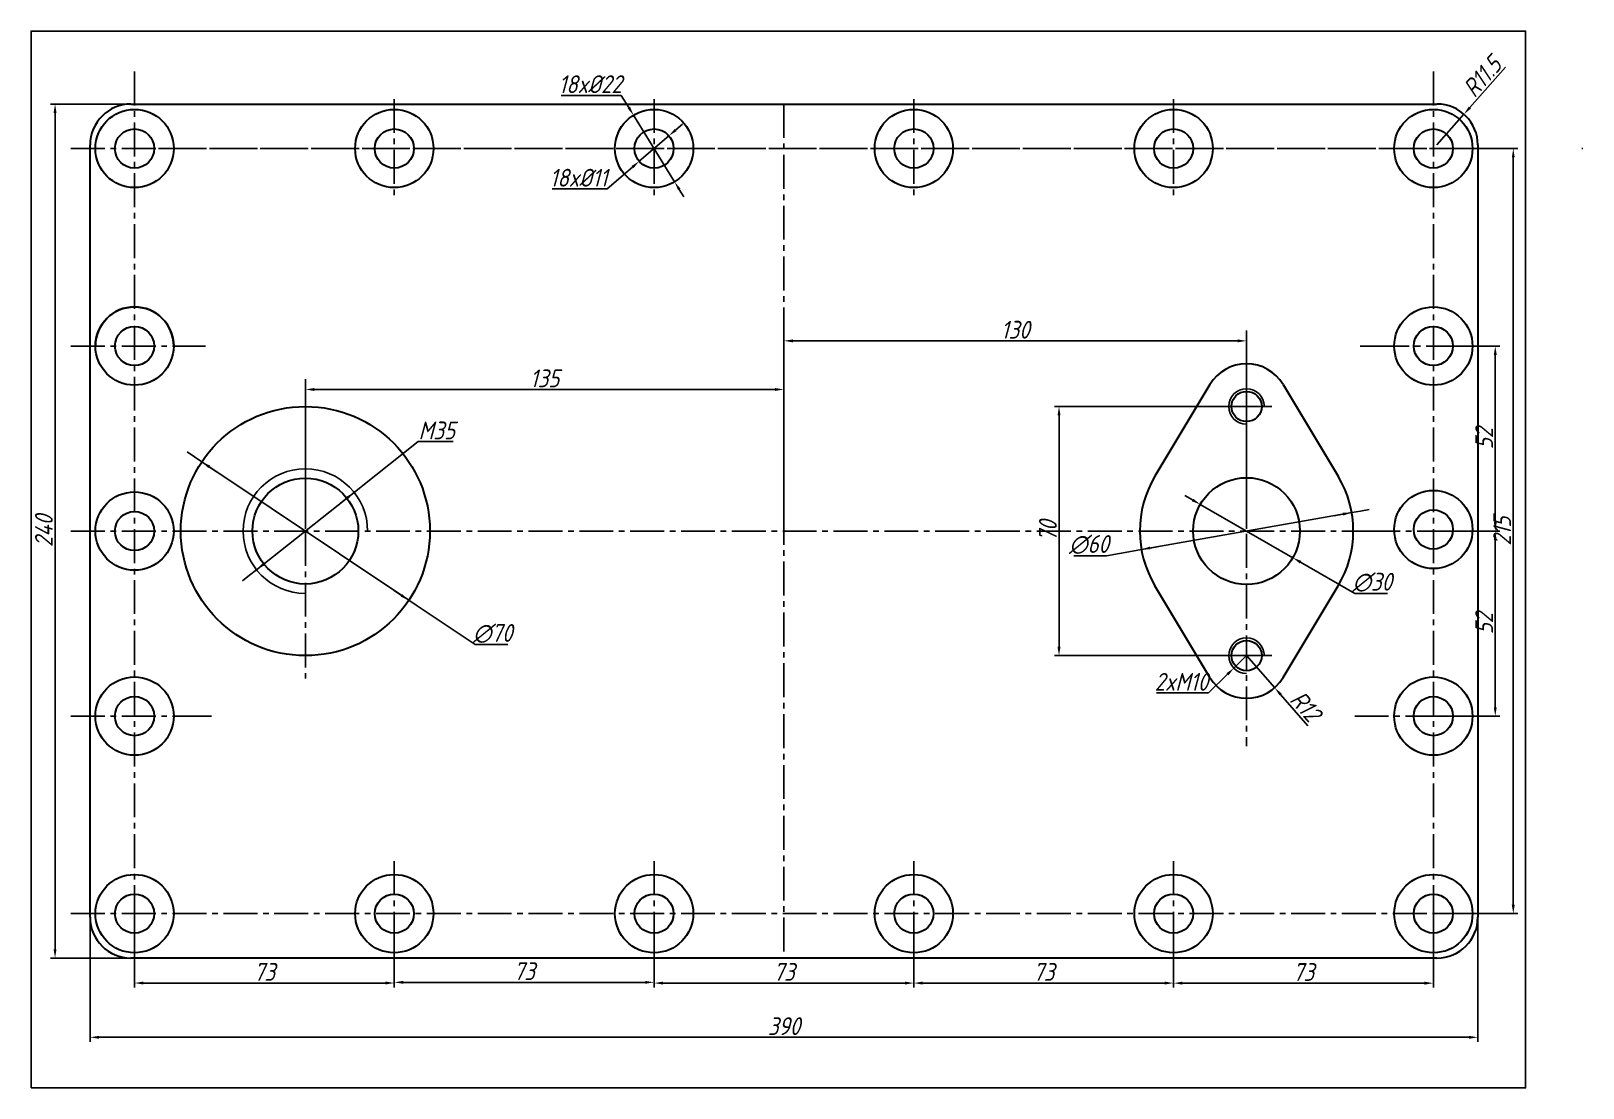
# Model space of a CAD drawing. Header units: millimetres. Extents: x 0 to 436, y 0 to 297.
import ezdxf

# ---------------------------------------------------------------- set-up
doc = ezdxf.new("R2010")
doc.units = ezdxf.units.MM
doc.linetypes.add('CENTER2', pattern=[28.575, 19.05, -3.175, 3.175, -3.175])
for name, color, linetype in [('尺寸', 5, 'Continuous'), ('点划线', 4, 'CENTER2'), ('细实线', 1, 'Continuous')]:
    doc.layers.add(name, color=color, linetype=linetype)
doc.layers.add('粗实线', color=7, linetype='Continuous', lineweight=30)
doc.styles.add('WZYS_1_10152144', font='gbeitc.shx', dxfattribs={"bigfont": 'gbcbig.shx'})
doc.dimstyles.new('BZYS_1_10152144', dxfattribs={"dimtxt": 5, "dimasz": 2.5, "dimexe": 1.25, "dimexo": 0.625, "dimtad": 1, "dimdec": 0, "dimdsep": 46, "dimtxsty": 'WZYS_1_10152144', "dimcen": 2.5, "dimadec": 0, "dimazin": 0, "dimtfac": 1, "dimtdec": 0, "dimtmove": 0, "dimatfit": 3, "dimfxl": 1, "dimarcsym": 0})
doc.dimstyles.new('BZYS_2_10152144', dxfattribs={"dimtxt": 5, "dimasz": 2.5, "dimexe": 1.25, "dimexo": 0.625, "dimtad": 1, "dimtoh": 1, "dimdec": 0, "dimdsep": 46, "dimtxsty": 'WZYS_1_10152144', "dimcen": 2.5, "dimadec": 0, "dimazin": 0, "dimtfac": 1, "dimtdec": 0, "dimtmove": 1, "dimatfit": 2, "dimfxl": 1, "dimarcsym": 0})

# ---------------------------------------------------------------- blocks, each defined once
blk = doc.blocks.new('*U1')
at = {"layer": '粗实线', "ltscale": 0.5}
for radius in [11, 5.5]:
    blk.add_circle((0, 0), radius, dxfattribs=at)
blk = doc.blocks.new('*U2')
at = {"layer": '粗实线', "color": 0, "linetype": 'ByBlock', "lineweight": -2, "transparency": 16777216}
for p in [(0, 0), (73, 0), (146, 0), (219, 0), (292, 0), (365, 0), (0, -215), (73, -215), (146, -215), (219, -215), (292, -215), (365, -215)]:
    blk.add_blockref('*U1', p, dxfattribs=at)
blk = doc.blocks.new('*D3')
at = {"layer": 'Defpoints', "color": 0, "ltscale": 0.5, "transparency": 16777216}
for p in [(29.09, 48.99), (102.09, 48.99), (102.09, 29.49)]:
    blk.add_point(p, dxfattribs=at)
at = {"layer": '尺寸', "color": 0, "lineweight": -2, "ltscale": 0.5, "transparency": 16777216}
for p, q in [((29.09, 48.36), (29.09, 28.24)), ((102.09, 48.36), (102.09, 28.24)), ((31.59, 29.49), (99.59, 29.49))]:
    blk.add_line(p, q, dxfattribs=at)
at = {"layer": '尺寸', "color": 0, "ltscale": 0.5, "transparency": 16777216}
for points in [[(31.59, 29.91), (31.59, 29.07), (29.09, 29.49)], [(99.59, 29.91), (99.59, 29.07), (102.09, 29.49)]]:
    blk.add_solid(points, dxfattribs=at)
at = {"layer": '尺寸', "color": 0, "ltscale": 0.5, "transparency": 16777216, "insert": (65.59, 32.61), "char_height": 5, "attachment_point": 5, "style": 'WZYS_1_10152144'}
blk.add_mtext('73', dxfattribs=at)
blk = doc.blocks.new('*D4')
at = {"layer": 'Defpoints', "color": 0, "ltscale": 0.5, "transparency": 16777216}
for p in [(102.09, 48.36), (175.09, 48.99), (175.09, 29.68)]:
    blk.add_point(p, dxfattribs=at)
at = {"layer": '尺寸', "color": 0, "lineweight": -2, "ltscale": 0.5, "transparency": 16777216}
for p, q in [((175.09, 48.36), (175.09, 28.43)), ((102.09, 47.74), (102.09, 28.43)), ((104.59, 29.68), (172.59, 29.68))]:
    blk.add_line(p, q, dxfattribs=at)
at = {"layer": '尺寸', "color": 0, "ltscale": 0.5, "transparency": 16777216}
for points in [[(104.59, 30.09), (104.59, 29.26), (102.09, 29.68)], [(172.59, 30.09), (172.59, 29.26), (175.09, 29.68)]]:
    blk.add_solid(points, dxfattribs=at)
at = {"layer": '尺寸', "color": 0, "ltscale": 0.5, "transparency": 16777216, "insert": (138.59, 32.8), "char_height": 5, "attachment_point": 5, "style": 'WZYS_1_10152144'}
blk.add_mtext('73', dxfattribs=at)
blk = doc.blocks.new('*D5')
at = {"layer": 'Defpoints', "color": 0, "ltscale": 0.5, "transparency": 16777216}
for p in [(175.09, 48.99), (248.09, 48.99), (248.09, 29.47)]:
    blk.add_point(p, dxfattribs=at)
at = {"layer": '尺寸', "color": 0, "lineweight": -2, "ltscale": 0.5, "transparency": 16777216}
for p, q in [((175.09, 48.36), (175.09, 28.22)), ((248.09, 48.36), (248.09, 28.22)), ((177.59, 29.47), (245.59, 29.47))]:
    blk.add_line(p, q, dxfattribs=at)
at = {"layer": '尺寸', "color": 0, "ltscale": 0.5, "transparency": 16777216}
for points in [[(177.59, 29.89), (177.59, 29.06), (175.09, 29.47)], [(245.59, 29.89), (245.59, 29.06), (248.09, 29.47)]]:
    blk.add_solid(points, dxfattribs=at)
at = {"layer": '尺寸', "color": 0, "ltscale": 0.5, "transparency": 16777216, "insert": (211.59, 32.6), "char_height": 5, "attachment_point": 5, "style": 'WZYS_1_10152144'}
blk.add_mtext('73', dxfattribs=at)
blk = doc.blocks.new('*D6')
at = {"layer": 'Defpoints', "color": 0, "ltscale": 0.5, "transparency": 16777216}
for p in [(248.09, 48.36), (321.09, 48.99), (321.09, 29.47)]:
    blk.add_point(p, dxfattribs=at)
at = {"layer": '尺寸', "color": 0, "lineweight": -2, "ltscale": 0.5, "transparency": 16777216}
for p, q in [((321.09, 48.36), (321.09, 28.22)), ((248.09, 47.74), (248.09, 28.22)), ((250.59, 29.47), (318.59, 29.47))]:
    blk.add_line(p, q, dxfattribs=at)
at = {"layer": '尺寸', "color": 0, "ltscale": 0.5, "transparency": 16777216}
for points in [[(250.59, 29.89), (250.59, 29.06), (248.09, 29.47)], [(318.59, 29.89), (318.59, 29.06), (321.09, 29.47)]]:
    blk.add_solid(points, dxfattribs=at)
at = {"layer": '尺寸', "color": 0, "ltscale": 0.5, "transparency": 16777216, "insert": (284.59, 32.6), "char_height": 5, "attachment_point": 5, "style": 'WZYS_1_10152144'}
blk.add_mtext('73', dxfattribs=at)
blk = doc.blocks.new('*D7')
at = {"layer": 'Defpoints', "color": 0, "ltscale": 0.5, "transparency": 16777216}
for p in [(321.09, 48.36), (394.09, 48.99), (394.09, 29.45)]:
    blk.add_point(p, dxfattribs=at)
at = {"layer": '尺寸', "color": 0, "lineweight": -2, "ltscale": 0.5, "transparency": 16777216}
for p, q in [((394.09, 48.36), (394.09, 28.2)), ((321.09, 47.74), (321.09, 28.2)), ((323.59, 29.45), (391.59, 29.45))]:
    blk.add_line(p, q, dxfattribs=at)
at = {"layer": '尺寸', "color": 0, "ltscale": 0.5, "transparency": 16777216}
for points in [[(323.59, 29.87), (323.59, 29.04), (321.09, 29.45)], [(391.59, 29.87), (391.59, 29.04), (394.09, 29.45)]]:
    blk.add_solid(points, dxfattribs=at)
at = {"layer": '尺寸', "color": 0, "ltscale": 0.5, "transparency": 16777216, "insert": (357.59, 32.58), "char_height": 5, "attachment_point": 5, "style": 'WZYS_1_10152144'}
blk.add_mtext('73', dxfattribs=at)
blk = doc.blocks.new('*D8')
at = {"layer": 'Defpoints', "color": 0, "ltscale": 0.5, "transparency": 16777216}
for p in [(406.59, 69.84), (16.59, 66.68), (406.59, 14.24)]:
    blk.add_point(p, dxfattribs=at)
at = {"layer": '尺寸', "color": 0, "lineweight": -2, "ltscale": 0.5, "transparency": 16777216}
for p, q in [((16.59, 66.05), (16.59, 12.99)), ((406.59, 69.21), (406.59, 12.99)), ((19.09, 14.24), (404.09, 14.24))]:
    blk.add_line(p, q, dxfattribs=at)
at = {"layer": '尺寸', "color": 0, "ltscale": 0.5, "transparency": 16777216}
for points in [[(19.09, 14.65), (19.09, 13.82), (16.59, 14.24)], [(404.09, 14.65), (404.09, 13.82), (406.59, 14.24)]]:
    blk.add_solid(points, dxfattribs=at)
at = {"layer": '尺寸', "color": 0, "ltscale": 0.5, "transparency": 16777216, "insert": (211.59, 17.36), "char_height": 5, "attachment_point": 5, "style": 'WZYS_1_10152144'}
blk.add_mtext('390', dxfattribs=at)
blk = doc.blocks.new('*D12')
at = {"layer": 'Defpoints', "color": 0, "ltscale": 0.5, "transparency": 16777216}
for p in [(394.09, 156.49), (394.09, 104.49), (411.48, 104.49)]:
    blk.add_point(p, dxfattribs=at)
at = {"layer": '尺寸', "color": 0, "lineweight": -2, "ltscale": 0.5, "transparency": 16777216}
for p, q in [((394.71, 156.49), (412.73, 156.49)), ((411.48, 153.99), (411.48, 106.99)), ((394.71, 104.49), (412.73, 104.49))]:
    blk.add_line(p, q, dxfattribs=at)
at = {"layer": '尺寸', "color": 0, "ltscale": 0.5, "transparency": 16777216}
for points in [[(411.07, 153.99), (411.9, 153.99), (411.48, 156.49)], [(411.07, 106.99), (411.9, 106.99), (411.48, 104.49)]]:
    blk.add_solid(points, dxfattribs=at)
at = {"layer": '尺寸', "color": 0, "ltscale": 0.5, "transparency": 16777216, "insert": (408.36, 130.49), "char_height": 5, "attachment_point": 5, "rotation": 90, "style": 'WZYS_1_10152144'}
blk.add_mtext('52', dxfattribs=at)
blk = doc.blocks.new('*D13')
at = {"layer": 'Defpoints', "color": 0, "ltscale": 0.5, "transparency": 16777216}
for p in [(394.09, 208.49), (394.09, 156.49), (411.48, 156.49)]:
    blk.add_point(p, dxfattribs=at)
at = {"layer": '尺寸', "color": 0, "lineweight": -2, "ltscale": 0.5, "transparency": 16777216}
for p, q in [((394.71, 208.49), (412.73, 208.49)), ((411.48, 205.99), (411.48, 158.99)), ((394.71, 156.49), (412.73, 156.49))]:
    blk.add_line(p, q, dxfattribs=at)
at = {"layer": '尺寸', "color": 0, "ltscale": 0.5, "transparency": 16777216}
for points in [[(411.07, 205.99), (411.9, 205.99), (411.48, 208.49)], [(411.07, 158.99), (411.9, 158.99), (411.48, 156.49)]]:
    blk.add_solid(points, dxfattribs=at)
at = {"layer": '尺寸', "color": 0, "ltscale": 0.5, "transparency": 16777216, "insert": (408.36, 182.49), "char_height": 5, "attachment_point": 5, "rotation": 90, "style": 'WZYS_1_10152144'}
blk.add_mtext('52', dxfattribs=at)
blk = doc.blocks.new('*D14')
at = {"layer": 'Defpoints', "color": 0, "ltscale": 0.5, "transparency": 16777216}
for p in [(394.09, 263.99), (394.09, 48.99), (416.55, 48.99)]:
    blk.add_point(p, dxfattribs=at)
at = {"layer": '尺寸', "color": 0, "lineweight": -2, "ltscale": 0.5, "transparency": 16777216}
for p, q in [((394.71, 263.99), (417.8, 263.99)), ((416.55, 261.49), (416.55, 51.49)), ((394.71, 48.99), (417.8, 48.99))]:
    blk.add_line(p, q, dxfattribs=at)
at = {"layer": '尺寸', "color": 0, "ltscale": 0.5, "transparency": 16777216}
for points in [[(416.13, 261.49), (416.96, 261.49), (416.55, 263.99)], [(416.13, 51.49), (416.96, 51.49), (416.55, 48.99)]]:
    blk.add_solid(points, dxfattribs=at)
at = {"layer": '尺寸', "color": 0, "ltscale": 0.5, "transparency": 16777216, "insert": (413.42, 156.49), "char_height": 5, "attachment_point": 5, "rotation": 90, "style": 'WZYS_1_10152144'}
blk.add_mtext('215', dxfattribs=at)
blk = doc.blocks.new('*D15')
at = {"layer": 'Defpoints', "color": 0, "ltscale": 0.5, "transparency": 16777216}
for p in [(59.57, 276.49), (6.75, 36.49), (59.71, 36.49)]:
    blk.add_point(p, dxfattribs=at)
at = {"layer": '尺寸', "color": 0, "lineweight": -2, "ltscale": 0.5, "transparency": 16777216}
for p, q in [((58.95, 276.49), (5.5, 276.49)), ((6.75, 273.99), (6.75, 38.99)), ((59.09, 36.49), (5.5, 36.49))]:
    blk.add_line(p, q, dxfattribs=at)
at = {"layer": '尺寸', "color": 0, "ltscale": 0.5, "transparency": 16777216}
for points in [[(6.33, 273.99), (7.16, 273.99), (6.75, 276.49)], [(6.33, 38.99), (7.16, 38.99), (6.75, 36.49)]]:
    blk.add_solid(points, dxfattribs=at)
at = {"layer": '尺寸', "color": 0, "ltscale": 0.5, "transparency": 16777216, "insert": (3.62, 156.49), "char_height": 5, "attachment_point": 5, "rotation": 90, "style": 'WZYS_1_10152144'}
blk.add_mtext('240', dxfattribs=at)
blk = doc.blocks.new('*D16')
at = {"layer": 'Defpoints', "color": 0, "ltscale": 0.5, "transparency": 16777216}
for p in [(341.87, 191.49), (288.89, 121.49), (341.59, 121.49)]:
    blk.add_point(p, dxfattribs=at)
at = {"layer": '尺寸', "color": 0, "lineweight": -2, "ltscale": 0.5, "transparency": 16777216}
for p, q in [((341.24, 191.49), (287.64, 191.49)), ((288.89, 188.99), (288.89, 123.99)), ((340.96, 121.49), (287.64, 121.49))]:
    blk.add_line(p, q, dxfattribs=at)
at = {"layer": '尺寸', "color": 0, "ltscale": 0.5, "transparency": 16777216}
for points in [[(288.47, 188.99), (289.31, 188.99), (288.89, 191.49)], [(288.47, 123.99), (289.31, 123.99), (288.89, 121.49)]]:
    blk.add_solid(points, dxfattribs=at)
at = {"layer": '尺寸', "color": 0, "ltscale": 0.5, "transparency": 16777216, "insert": (285.77, 156.49), "char_height": 5, "attachment_point": 5, "rotation": 90, "style": 'WZYS_1_10152144'}
blk.add_mtext('70', dxfattribs=at)
blk = doc.blocks.new('*D17')
at = {"layer": 'Defpoints', "color": 0, "ltscale": 0.5, "transparency": 16777216}
for p in [(341.59, 121.49), (349.5, 112.46)]:
    blk.add_point(p, dxfattribs=at)
at = {"layer": '尺寸', "color": 0, "lineweight": -2, "ltscale": 0.5, "transparency": 16777216}
for p, q in [((341.59, 121.49), (349.5, 112.46)), ((358.83, 101.8), (351.14, 110.58))]:
    blk.add_line(p, q, dxfattribs=at)
at = {"layer": '尺寸', "color": 0, "ltscale": 0.5, "transparency": 16777216}
blk.add_solid([(351.46, 110.85), (350.83, 110.31), (349.5, 112.46)], dxfattribs=at)
at = {"layer": '尺寸', "color": 0, "ltscale": 0.5, "transparency": 16777216, "insert": (358.16, 107.31), "char_height": 5, "attachment_point": 5, "rotation": 311.2181, "style": 'WZYS_1_10152144'}
blk.add_mtext('R12', dxfattribs=at)
blk = doc.blocks.new('*D19')
at = {"layer": 'Defpoints', "color": 0, "ltscale": 0.5, "transparency": 16777216}
for p in [(341.59, 209.94), (211.59, 156.49), (341.59, 156.49)]:
    blk.add_point(p, dxfattribs=at)
at = {"layer": '尺寸', "color": 0, "lineweight": -2, "ltscale": 0.5, "transparency": 16777216}
for p, q in [((211.59, 157.11), (211.59, 211.19)), ((214.09, 209.94), (339.09, 209.94)), ((341.59, 157.11), (341.59, 211.19))]:
    blk.add_line(p, q, dxfattribs=at)
at = {"layer": '尺寸', "color": 0, "ltscale": 0.5, "transparency": 16777216}
for points in [[(214.09, 210.35), (214.09, 209.52), (211.59, 209.94)], [(339.09, 210.35), (339.09, 209.52), (341.59, 209.94)]]:
    blk.add_solid(points, dxfattribs=at)
at = {"layer": '尺寸', "color": 0, "ltscale": 0.5, "transparency": 16777216, "insert": (276.59, 213.06), "char_height": 5, "attachment_point": 5, "style": 'WZYS_1_10152144'}
blk.add_mtext('130', dxfattribs=at)
blk = doc.blocks.new('*D20')
at = {"layer": 'Defpoints', "color": 0, "ltscale": 0.5, "transparency": 16777216}
for p in [(211.59, 196.28), (211.59, 157.11), (77.09, 156.49)]:
    blk.add_point(p, dxfattribs=at)
at = {"layer": '尺寸', "color": 0, "lineweight": -2, "ltscale": 0.5, "transparency": 16777216}
for p, q in [((77.09, 157.11), (77.09, 197.53)), ((79.59, 196.28), (209.09, 196.28)), ((211.59, 157.74), (211.59, 197.53))]:
    blk.add_line(p, q, dxfattribs=at)
at = {"layer": '尺寸', "color": 0, "ltscale": 0.5, "transparency": 16777216}
for points in [[(79.59, 196.69), (79.59, 195.86), (77.09, 196.28)], [(209.09, 196.69), (209.09, 195.86), (211.59, 196.28)]]:
    blk.add_solid(points, dxfattribs=at)
at = {"layer": '尺寸', "color": 0, "ltscale": 0.5, "transparency": 16777216, "insert": (144.34, 199.4), "char_height": 5, "attachment_point": 5, "style": 'WZYS_1_10152144'}
blk.add_mtext('135', dxfattribs=at)
blk = doc.blocks.new('*D21')
at = {"layer": 'Defpoints', "color": 0, "ltscale": 0.5, "transparency": 16777216}
for p in [(47.99, 175.94), (106.18, 137.03)]:
    blk.add_point(p, dxfattribs=at)
at = {"layer": '尺寸', "color": 0, "lineweight": -2, "ltscale": 0.5, "transparency": 16777216}
for p, q in [((45.92, 177.33), (43.84, 178.72)), ((47.99, 175.94), (45.92, 177.33)), ((47.99, 175.94), (106.18, 137.03)), ((50.07, 174.55), (52.15, 173.16)), ((104.1, 138.42), (102.03, 139.81)), ((106.18, 137.03), (108.26, 135.64)), ((124.82, 124.57), (108.26, 135.64)), ((133.98, 124.57), (124.82, 124.57))]:
    blk.add_line(p, q, dxfattribs=at)
at = {"layer": '尺寸', "color": 0, "ltscale": 0.5, "transparency": 16777216}
for points in [[(50.3, 174.9), (49.84, 174.21), (47.99, 175.94)], [(104.34, 138.77), (103.87, 138.07), (106.18, 137.03)]]:
    blk.add_solid(points, dxfattribs=at)
at = {"layer": '尺寸', "color": 0, "ltscale": 0.5, "transparency": 16777216, "insert": (129.71, 127.69), "char_height": 5, "attachment_point": 5, "style": 'WZYS_1_10152144'}
blk.add_mtext('∅70', dxfattribs=at)
blk = doc.blocks.new('*D22')
at = {"layer": 'Defpoints', "color": 0, "ltscale": 0.5, "transparency": 16777216}
for p in [(90.8, 167.36), (63.38, 145.61)]:
    blk.add_point(p, dxfattribs=at)
at = {"layer": '尺寸', "color": 0, "lineweight": -2, "ltscale": 0.5, "transparency": 16777216}
for p, q in [((108.82, 181.65), (92.76, 168.91)), ((118.61, 181.65), (108.82, 181.65)), ((63.38, 145.61), (90.8, 167.36)), ((88.84, 165.81), (86.88, 164.25)), ((90.8, 167.36), (92.76, 168.91)), ((65.33, 147.17), (67.29, 148.72)), ((61.42, 144.06), (59.46, 142.51)), ((63.38, 145.61), (61.42, 144.06))]:
    blk.add_line(p, q, dxfattribs=at)
at = {"layer": '尺寸', "color": 0, "ltscale": 0.5, "transparency": 16777216}
for points in [[(88.58, 166.13), (89.1, 165.48), (90.8, 167.36)], [(65.08, 147.49), (65.59, 146.84), (63.38, 145.61)]]:
    blk.add_solid(points, dxfattribs=at)
at = {"layer": '尺寸', "color": 0, "ltscale": 0.5, "transparency": 16777216, "insert": (114.03, 184.77), "char_height": 5, "attachment_point": 5, "style": 'WZYS_1_10152144'}
blk.add_mtext('M35', dxfattribs=at)
blk = doc.blocks.new('*D23')
at = {"layer": 'Defpoints', "color": 0, "ltscale": 0.5, "transparency": 16777216}
for p in [(169.32, 273.35), (180.86, 254.62)]:
    blk.add_point(p, dxfattribs=at)
at = {"layer": '尺寸', "color": 0, "lineweight": -2, "ltscale": 0.5, "transparency": 16777216}
for p, q in [((149, 278.93), (165.88, 278.93)), ((165.88, 278.93), (168.01, 275.48)), ((180.86, 254.62), (169.32, 273.35)), ((182.17, 252.49), (183.48, 250.37))]:
    blk.add_line(p, q, dxfattribs=at)
at = {"layer": '尺寸', "color": 0, "ltscale": 0.5, "transparency": 16777216}
for points in [[(168.36, 275.7), (167.65, 275.26), (169.32, 273.35)], [(182.52, 252.71), (181.82, 252.28), (180.86, 254.62)]]:
    blk.add_solid(points, dxfattribs=at)
at = {"layer": '尺寸', "color": 0, "ltscale": 0.5, "transparency": 16777216, "insert": (157.13, 282.06), "char_height": 5, "attachment_point": 5, "style": 'WZYS_1_10152144'}
blk.add_mtext('18x%%C22', dxfattribs=at)
blk = doc.blocks.new('*D24')
at = {"layer": 'Defpoints', "color": 0, "ltscale": 0.5, "transparency": 16777216}
for p in [(179.26, 267.57), (170.91, 260.4)]:
    blk.add_point(p, dxfattribs=at)
at = {"layer": '尺寸', "color": 0, "lineweight": -2, "ltscale": 0.5, "transparency": 16777216}
for p, q in [((181.16, 269.2), (183.06, 270.83)), ((179.26, 267.57), (170.91, 260.4)), ((161.88, 252.65), (169.02, 258.78)), ((146.47, 252.65), (161.88, 252.65))]:
    blk.add_line(p, q, dxfattribs=at)
at = {"layer": '尺寸', "color": 0, "ltscale": 0.5, "transparency": 16777216}
for points in [[(180.89, 269.51), (181.43, 268.88), (179.26, 267.57)], [(168.75, 259.09), (169.29, 258.46), (170.91, 260.4)]]:
    blk.add_solid(points, dxfattribs=at)
at = {"layer": '尺寸', "color": 0, "ltscale": 0.5, "transparency": 16777216, "insert": (153.86, 255.78), "char_height": 5, "attachment_point": 5, "style": 'WZYS_1_10152144'}
blk.add_mtext('18x%%C11', dxfattribs=at)
blk = doc.blocks.new('*D25')
at = {"layer": 'Defpoints', "color": 0, "ltscale": 0.5, "transparency": 16777216}
for p in [(402.69, 273.62), (395.09, 264.99)]:
    blk.add_point(p, dxfattribs=at)
at = {"layer": '尺寸', "color": 0, "lineweight": -2, "ltscale": 0.5, "transparency": 16777216}
for p, q in [((414.32, 286.83), (404.34, 275.49)), ((395.09, 264.99), (402.69, 273.62))]:
    blk.add_line(p, q, dxfattribs=at)
at = {"layer": '尺寸', "color": 0, "ltscale": 0.5, "transparency": 16777216}
blk.add_solid([(404.03, 275.77), (404.65, 275.22), (402.69, 273.62)], dxfattribs=at)
at = {"layer": '尺寸', "color": 0, "ltscale": 0.5, "transparency": 16777216, "insert": (407.81, 284.17), "char_height": 5, "attachment_point": 5, "rotation": 48.6347, "style": 'WZYS_1_10152144'}
blk.add_mtext('R11.5', dxfattribs=at)
blk = doc.blocks.new('*D26')
at = {"layer": 'Defpoints', "color": 0, "ltscale": 0.5, "transparency": 16777216}
for p in [(328.59, 163.97), (354.59, 149)]:
    blk.add_point(p, dxfattribs=at)
at = {"layer": '尺寸', "color": 0, "lineweight": -2, "ltscale": 0.5, "transparency": 16777216}
for p, q in [((326.42, 165.22), (324.26, 166.47)), ((328.59, 163.97), (354.59, 149)), ((372.02, 138.96), (356.75, 147.75)), ((381.18, 138.96), (372.02, 138.96))]:
    blk.add_line(p, q, dxfattribs=at)
at = {"layer": '尺寸', "color": 0, "ltscale": 0.5, "transparency": 16777216}
for points in [[(326.63, 165.58), (326.22, 164.86), (328.59, 163.97)], [(356.96, 148.11), (356.54, 147.39), (354.59, 149)]]:
    blk.add_solid(points, dxfattribs=at)
at = {"layer": '尺寸', "color": 0, "ltscale": 0.5, "transparency": 16777216, "insert": (376.91, 142.09), "char_height": 5, "attachment_point": 5, "style": 'WZYS_1_10152144'}
blk.add_mtext('∅30', dxfattribs=at)
blk = doc.blocks.new('*D27')
at = {"layer": 'Defpoints', "color": 0, "ltscale": 0.5, "transparency": 16777216}
for p in [(371.14, 161.68), (312.04, 151.3)]:
    blk.add_point(p, dxfattribs=at)
at = {"layer": '尺寸', "color": 0, "lineweight": -2, "ltscale": 0.5, "transparency": 16777216}
for p, q in [((371.14, 161.68), (312.04, 151.3)), ((371.14, 161.68), (373.6, 162.11)), ((373.6, 162.11), (376.06, 162.54)), ((368.67, 161.25), (366.21, 160.81)), ((293.02, 149.57), (302.19, 149.57)), ((302.19, 149.57), (309.58, 150.86)), ((312.04, 151.3), (309.58, 150.86)), ((314.5, 151.73), (316.97, 152.16))]:
    blk.add_line(p, q, dxfattribs=at)
at = {"layer": '尺寸', "color": 0, "ltscale": 0.5, "transparency": 16777216}
for points in [[(368.6, 161.66), (368.75, 160.84), (371.14, 161.68)], [(314.43, 152.14), (314.58, 151.32), (312.04, 151.3)]]:
    blk.add_solid(points, dxfattribs=at)
at = {"layer": '尺寸', "color": 0, "ltscale": 0.5, "transparency": 16777216, "insert": (297.3, 152.69), "char_height": 5, "attachment_point": 5, "style": 'WZYS_1_10152144'}
blk.add_mtext('∅60', dxfattribs=at)
blk = doc.blocks.new('*D28')
at = {"layer": 'Defpoints', "color": 0, "ltscale": 0.5, "transparency": 16777216}
for p in [(338.02, 117.99), (341.59, 121.49)]:
    blk.add_point(p, dxfattribs=at)
at = {"layer": '尺寸', "color": 0, "lineweight": -2, "ltscale": 0.5, "transparency": 16777216}
for p, q in [((341.59, 121.49), (338.02, 117.99)), ((330.87, 110.99), (336.23, 116.24)), ((316.29, 110.99), (330.87, 110.99))]:
    blk.add_line(p, q, dxfattribs=at)
at = {"layer": '尺寸', "color": 0, "ltscale": 0.5, "transparency": 16777216}
blk.add_solid([(335.94, 116.54), (336.52, 115.94), (338.02, 117.99)], dxfattribs=at)
at = {"layer": '尺寸', "color": 0, "ltscale": 0.5, "transparency": 16777216, "insert": (323.27, 114.12), "char_height": 5, "attachment_point": 5, "style": 'WZYS_1_10152144'}
blk.add_mtext('2xM10', dxfattribs=at)

msp = doc.modelspace()

# ---------------------------------------------------------------- linework, layer by layer
msp.add_lwpolyline([(0, 0), (420, 0), (420, 297), (0, 297)], close=True)
at = {"layer": '点划线', "ltscale": 0.5}
for p, q in [((29.09, 285.6), (29.09, 28.26)), ((394.09, 285.6), (394.09, 28.26)), ((102.09, 277.89), (102.09, 250.13)), ((175.09, 277.89), (175.09, 250.13)), ((211.59, 276.49), (211.59, 36.49)), ((248.09, 277.89), (248.09, 250.13)), ((321.09, 277.89), (321.09, 250.13)), ((11.22, 263.99), (411.48, 263.99)), ((35.86, 263.99), (411.48, 263.99)), ((435.78, 263.99), (436.13, 263.99)), ((341.59, 212.87), (341.59, 96.02)), ((11.22, 208.49), (49.05, 208.49)), ((373.51, 208.49), (377.79, 208.49)), ((377.79, 208.49), (411.48, 208.49)), ((77.09, 199.14), (77.09, 115.1)), ((348.67, 191.49), (335.07, 191.49)), ((11.22, 156.49), (375.22, 156.49)), ((375.22, 156.49), (411.48, 156.49)), ((348.67, 121.49), (335.07, 121.49)), ((11.22, 104.49), (46.46, 104.49)), ((46.46, 104.49), (50.74, 104.49)), ((372, 104.49), (411.48, 104.49)), ((102.09, 63.77), (102.09, 33.24)), ((175.09, 63.77), (175.09, 33.24)), ((248.09, 63.77), (248.09, 33.24)), ((321.09, 63.77), (321.09, 33.24)), ((11.22, 48.99), (411.48, 48.99))]:
    msp.add_line(p, q, dxfattribs=at)
at = {"layer": '粗实线', "ltscale": 0.5}
for p, q in [((28.09, 276.49), (395.09, 276.49)), ((16.59, 47.99), (16.59, 264.99)), ((406.59, 264.99), (406.59, 47.99)), ((331.3, 197.66), (315.86, 171.92)), ((351.88, 197.66), (367.32, 171.92)), ((331.3, 115.32), (315.86, 141.06)), ((351.88, 115.32), (367.32, 141.06)), ((395.09, 36.49), (28.09, 36.49))]:
    msp.add_line(p, q, dxfattribs=at)
for centre, radius in [((29.09, 208.49), 11), ((394.09, 208.49), 11), ((29.09, 208.49), 5.5), ((29.09, 208.49), 5.5), ((394.09, 208.49), 5.5), ((341.59, 191.49), 4.25), ((77.09, 156.49), 35), ((77.09, 156.49), 14.88), ((341.59, 156.49), 15), ((29.09, 156.49), 11), ((394.09, 156.93), 11), ((29.09, 156.49), 5.5), ((394.09, 156.93), 5.5), ((341.59, 121.49), 4.25), ((29.09, 104.49), 11), ((394.09, 104.49), 11), ((29.09, 104.49), 5.5), ((394.09, 104.49), 5.5)]:
    msp.add_circle(centre, radius, dxfattribs=at)
for centre, radius, start, end in [((28.09, 264.99), 11.5, 90, 180), ((28.09, 264.99), 11.5, 90, 180), ((395.09, 264.99), 11.5, 0, 90), ((395.09, 264.99), 11.5, 0, 90), ((29.09, 208.49), 11, 0, 180), ((341.59, 191.49), 12, 30.9497, 149.0503), ((341.59, 156.49), 30, 149.0503, 210.9497), ((341.59, 156.49), 30, 329.0503, 30.9497), ((341.59, 121.49), 12, 210.9497, 329.0503), ((28.09, 47.99), 11.5, 180, 270), ((395.09, 47.99), 11.5, 270, 0)]:
    msp.add_arc(centre, radius, start, end, dxfattribs=at)
at = {"layer": '细实线', "ltscale": 0.5}
for centre, radius in [((341.59, 191.49), 5), ((77.09, 156.49), 17.5), ((341.59, 121.49), 5)]:
    msp.add_arc(centre, radius, 0, 270, dxfattribs=at)

# ---------------------------------------------------------------- block references
at = {"layer": '粗实线'}
msp.add_blockref('*U2', (29.09, 263.99), dxfattribs=at)

# ---------------------------------------------------------------- dimensions: what is measured, and where the dimension line sits
at = {"layer": '尺寸', "ltscale": 0.5}
for center, mpoint, text, dimstyle, picture, middle in [((395.09, 264.99), (402.69, 273.62), 'R11.5', 'BZYS_1_10152144', '*D25', (407.81, 284.17)), ((341.59, 121.49), (338.02, 117.99), '2xM10', 'BZYS_2_10152144', '*D28', (323.27, 114.12))]:
    dim = msp.add_radius_dim(center=center, mpoint=mpoint, text=text, dimstyle=dimstyle, dxfattribs=at)
    dim.commit()
    dim.dimension.update_dxf_attribs({"geometry": picture, "text_midpoint": middle})
for p1, p2, text, picture, middle in [((180.86, 254.62), (169.32, 273.35), '18x%%C22', '*D23', (165.88, 278.93)), ((179.26, 267.57), (170.91, 260.4), '18x%%C11', '*D24', (161.88, 252.65)), ((63.38, 145.61), (90.8, 167.36), 'M35', '*D22', (108.82, 181.65))]:
    dim = msp.add_diameter_dim_2p(p1=p1, p2=p2, text=text, dimstyle='BZYS_2_10152144', dxfattribs=at)
    dim.commit()
    dim.dimension.update_dxf_attribs({"geometry": picture, "text_midpoint": middle, "dimtype": 163})
for base, p1, p2, picture, middle in [((6.75, 36.49), (59.57, 276.49), (59.71, 36.49), '*D15', (3.62, 156.49)), ((416.55, 48.99), (394.09, 263.99), (394.09, 48.99), '*D14', (413.42, 156.49)), ((411.48, 156.49), (394.09, 208.49), (394.09, 156.49), '*D13', (408.36, 182.49)), ((288.89, 121.49), (341.87, 191.49), (341.59, 121.49), '*D16', (285.77, 156.49)), ((411.48, 104.49), (394.09, 156.49), (394.09, 104.49), '*D12', (408.36, 130.49))]:
    dim = msp.add_linear_dim(base=base, p1=p1, p2=p2, angle=90, dimstyle='BZYS_1_10152144', dxfattribs=at)
    dim.commit()
    dim.dimension.update_dxf_attribs({"geometry": picture, "text_midpoint": middle})
for base, p1, p2, picture, middle in [((341.59, 209.94), (211.59, 156.49), (341.59, 156.49), '*D19', (276.59, 213.06)), ((211.58817684, 196.27715323), (77.08817684, 156.48722759), (211.58817684, 157.11222759), '*D20', (144.33817684, 199.40215323)), ((406.59, 14.24), (16.59, 66.68), (406.59, 69.84), '*D8', (211.59, 17.36)), ((102.09, 29.49), (29.09, 48.99), (102.09, 48.99), '*D3', (65.59, 32.61)), ((175.09, 29.68), (102.09, 48.36), (175.09, 48.99), '*D4', (138.59, 32.8)), ((248.09, 29.47), (175.09, 48.99), (248.09, 48.99), '*D5', (211.59, 32.6)), ((321.09, 29.47), (248.09, 48.36), (321.09, 48.99), '*D6', (284.59, 32.6)), ((394.09, 29.45), (321.09, 48.36), (394.09, 48.99), '*D7', (357.59, 32.58))]:
    dim = msp.add_linear_dim(base=base, p1=p1, p2=p2, dimstyle='BZYS_1_10152144', dxfattribs=at)
    dim.commit()
    dim.dimension.update_dxf_attribs({"geometry": picture, "text_midpoint": middle})
for p1, p2, picture, middle in [((47.99, 175.94), (106.18, 137.03), '*D21', (124.82, 124.57)), ((328.59, 163.97), (354.59, 149), '*D26', (372.02, 138.96))]:
    dim = msp.add_diameter_dim_2p(p1=p1, p2=p2, dimstyle='BZYS_2_10152144', dxfattribs=at)
    dim.commit()
    dim.dimension.update_dxf_attribs({"geometry": picture, "text_midpoint": middle, "dimtype": 163})
dim = msp.add_diameter_dim_2p(p1=(371.14, 161.68), p2=(312.04, 151.3), dimstyle='BZYS_2_10152144', dxfattribs=at)
dim.commit()
dim.dimension.update_dxf_attribs({"geometry": '*D27', "text_midpoint": (297.3, 152.69)})
dim = msp.add_radius_dim(center=(341.59, 121.49), mpoint=(349.5, 112.46), dimstyle='BZYS_1_10152144', dxfattribs=at)
dim.commit()
dim.dimension.update_dxf_attribs({"geometry": '*D17', "text_midpoint": (358.16, 107.31)})

doc.saveas('drawing.dxf')
